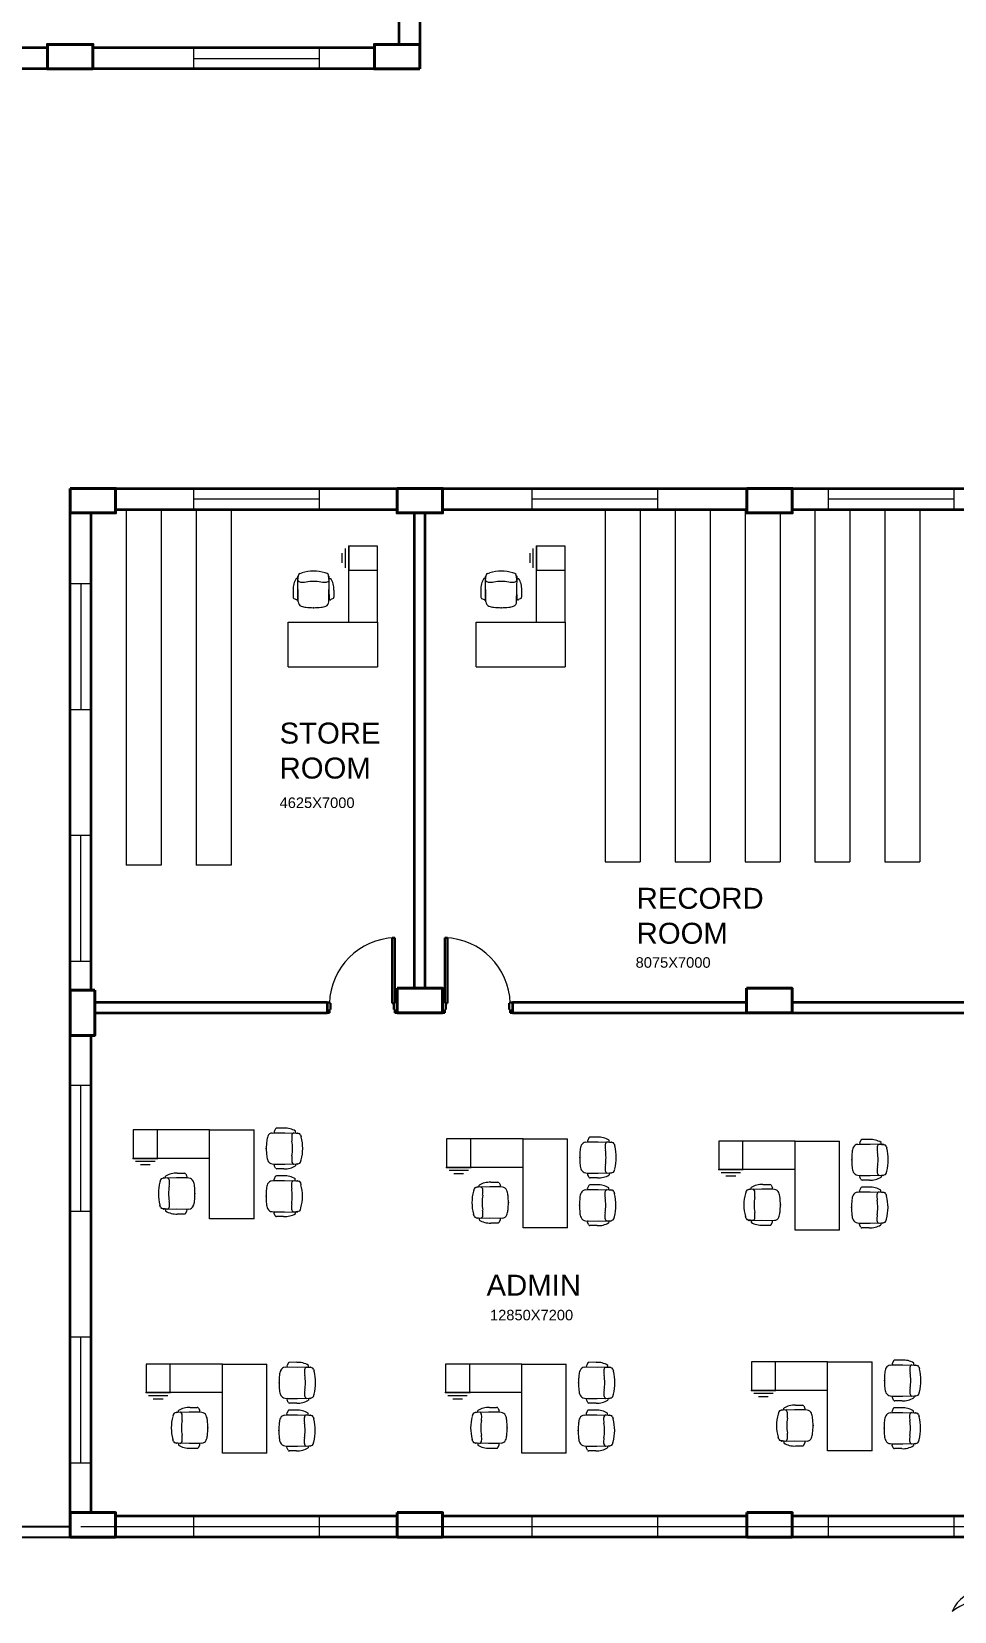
# Model space of a CAD drawing. Header units: millimetres. Extents: x 3079 to 579737, y 1565 to 1161826.
# Drawn here: x 126100 to 139295, y 1082460 to 1105057 of the extents above; entities that cross this region are included whole.
import ezdxf

# ---------------------------------------------------------------- set-up
doc = ezdxf.new("R2010")
doc.units = ezdxf.units.MM
for name, color, linetype, lineweight in [('1', 7, 'Continuous', 35), ('A_COL', 250, 'Continuous', 40), ('A_ELE1', 250, 'Continuous', 20), ('A_WIN-DOR', 250, 'Continuous', 30), ('IG-Area', 250, 'Continuous', 30), ('WINDOW', 252, 'Continuous', 15)]:
    doc.layers.add(name, color=color, linetype=linetype, lineweight=lineweight)
doc.layers.add('FURNITURE', color=253, linetype='Continuous', lineweight=5, transparency=0.05)
doc.layers.add('TREES', color=72, linetype='Continuous', lineweight=5, transparency=0.05)
doc.styles.get("Standard").update_dxf_attribs({"font": 'arial.ttf'})

msp = doc.modelspace()

# ---------------------------------------------------------------- linework, layer by layer
for p, q in [((83502, 1083673), (126652, 1083673)), ((83652, 1083523), (126652, 1083523))]:
    msp.add_line(p, q)
at = {"layer": '1'}
for p, q in [((131652, 1119523), (131652, 1104523)), ((131652, 1119523), (131652, 1104523)), ((131352, 1111698), (131352, 1104873)), ((126327, 1104823), (121977, 1104823)), ((131002, 1104823), (126977, 1104823)), ((131652, 1104523), (114080, 1104523)), ((126652, 1083523), (126652, 1098523)), ((127302, 1098523), (131327, 1098523)), ((131977, 1098523), (136327, 1098523)), ((136977, 1098523), (141573, 1098523)), ((127302, 1098223), (131327, 1098223)), ((131977, 1098223), (136327, 1098223)), ((136977, 1098223), (139802, 1098223)), ((126952, 1091348), (126952, 1098173)), ((131577, 1091373), (131577, 1098173)), ((131727, 1091373), (131727, 1098173)), ((127002, 1091173), (130326, 1091173)), ((127002, 1091023), (130327, 1091023)), ((130326, 1091173), (130326, 1091023)), ((132977, 1091173), (136324, 1091173)), ((132977, 1091173), (132977, 1091023)), ((132977, 1091023), (143577, 1091023)), ((136649, 1091023), (136652, 1091023)), ((136649, 1091023), (136649, 1091023)), ((136974, 1091173), (139802, 1091173)), ((126952, 1083873), (126952, 1090698)), ((131327, 1083823), (127302, 1083823)), ((136327, 1083823), (131977, 1083823)), ((139802, 1083823), (136977, 1083823)), ((149477, 1083523), (126652, 1083523))]:
    msp.add_line(p, q, dxfattribs=at)
at = {"layer": 'A_COL'}
for points in [[(126977, 1104523), (126977, 1104873), (126327, 1104873), (126327, 1104523)], [(131652, 1104523), (131652, 1104873), (131002, 1104873), (131002, 1104523)], [(126652, 1098523), (126652, 1098173), (127302, 1098173), (127302, 1098523)], [(131327, 1098523), (131327, 1098173), (131977, 1098173), (131977, 1098523)], [(136327, 1098523), (136327, 1098173), (136977, 1098173), (136977, 1098523)], [(127002, 1091348), (126652, 1091348), (126652, 1090698), (127002, 1090698)], [(131327, 1091373), (131327, 1091023), (131977, 1091023), (131977, 1091373)], [(136324, 1091373), (136324, 1091023), (136974, 1091023), (136974, 1091373)], [(126652, 1083873), (126652, 1083523), (127302, 1083523), (127302, 1083873)], [(131327, 1083873), (131327, 1083523), (131977, 1083523), (131977, 1083873)], [(136327, 1083873), (136327, 1083523), (136977, 1083523), (136977, 1083873)]]:
    msp.add_lwpolyline(points, close=True, dxfattribs=at)
at = {"layer": 'A_ELE1'}
for p, q in [((131652, 1104523), (131652, 1119523)), ((126652, 1098523), (126652, 1083523)), ((126652, 1083523), (166652, 1083523)), ((126802, 1083673), (166671, 1083673))]:
    msp.add_line(p, q, dxfattribs=at)
at = {"layer": 'A_ELE1', "transparency": 33554687}
for centre, start, end in [((131324, 1091131), 91.8328, 178.3486), ((131979, 1091131), 1.6514, 88.1672)]:
    msp.add_arc(centre, 966, start, end, dxfattribs=at)
at = {"layer": 'A_WIN-DOR', "transparency": 33554687}
for p, q in [((131258, 1091160), (131256, 1092096)), ((131294, 1091160), (131293, 1092096)), ((132009, 1091160), (132010, 1092096)), ((132045, 1091160), (132047, 1092096)), ((131294, 1091173), (131294, 1091206)), ((132009, 1091173), (132009, 1091206)), ((130326, 1091173), (130327, 1091023)), ((130358, 1091172), (130326, 1091172)), ((130358, 1091159), (130358, 1091172)), ((130359, 1091022), (130358, 1091068)), ((130358, 1091068), (130372, 1091068)), ((130372, 1091068), (130372, 1091159)), ((131281, 1091069), (131281, 1091160)), ((131294, 1091069), (131281, 1091069)), ((131294, 1091173), (131326, 1091173)), ((131295, 1091023), (131294, 1091069)), ((131327, 1091023), (131295, 1091023)), ((131326, 1091173), (131327, 1091023)), ((131977, 1091173), (131977, 1091023)), ((132009, 1091173), (131977, 1091173)), ((131977, 1091023), (132009, 1091023)), ((132009, 1091023), (132009, 1091069)), ((132009, 1091069), (132022, 1091069)), ((132022, 1091069), (132022, 1091160)), ((132931, 1091068), (132931, 1091159)), ((132945, 1091068), (132931, 1091068)), ((132945, 1091159), (132945, 1091172)), ((132945, 1091172), (132977, 1091172)), ((132945, 1091022), (132945, 1091068)), ((132977, 1091173), (132977, 1091023))]:
    msp.add_line(p, q, dxfattribs=at)
at = {"layer": 'A_WIN-DOR'}
for p, q in [((131293, 1092096), (131256, 1092096)), ((132010, 1092096), (132047, 1092096)), ((130327, 1091022), (130359, 1091022)), ((132977, 1091022), (132945, 1091022))]:
    msp.add_line(p, q, dxfattribs=at)
at = {"layer": 'A_WIN-DOR', "transparency": 33554687}
for points in [[(130358, 1091159), (130372, 1091159)], [(131294, 1091160), (131258, 1091160)], [(132009, 1091160), (132045, 1091160)], [(132945, 1091159), (132931, 1091159)]]:
    msp.add_lwpolyline(points, dxfattribs=at)
at = {"layer": 'FURNITURE'}
for p, q in [((127452, 1098223), (127452, 1093133)), ((127952, 1098223), (127952, 1093133)), ((128452, 1098223), (128452, 1093133)), ((128952, 1098223), (128952, 1093133)), ((134302, 1098223), (134302, 1093183)), ((134802, 1098223), (134802, 1093183)), ((135302, 1098223), (135302, 1093183)), ((135802, 1098223), (135802, 1093183)), ((136302, 1098223), (136302, 1093183)), ((137302, 1098223), (137302, 1093183)), ((137802, 1098223), (137802, 1093183)), ((138302, 1098223), (138302, 1093183)), ((138802, 1098223), (138802, 1093183)), ((136802, 1098173), (136802, 1093183)), ((130543, 1097457), (130543, 1097595)), ((130589, 1097387), (130589, 1097665)), ((130635, 1096608), (130635, 1097699)), ((130635, 1097699), (130635, 1097353)), ((131044, 1097699), (130635, 1097699)), ((131044, 1097699), (130635, 1097699)), ((131044, 1096608), (131044, 1097699)), ((133227, 1097457), (133227, 1097595)), ((133273, 1097387), (133273, 1097665)), ((133319, 1096608), (133319, 1097699)), ((133319, 1097699), (133319, 1097353)), ((133729, 1097699), (133319, 1097699)), ((133729, 1097699), (133319, 1097699)), ((133729, 1096608), (133729, 1097699)), ((129906, 1097202), (129916, 1097282)), ((129936, 1097308), (129967, 1097317)), ((130327, 1097308), (130296, 1097317)), ((130356, 1097202), (130347, 1097282)), ((130635, 1097353), (131044, 1097353)), ((132591, 1097202), (132600, 1097282)), ((132620, 1097308), (132651, 1097317)), ((133011, 1097308), (132980, 1097317)), ((133041, 1097202), (133031, 1097282)), ((133319, 1097353), (133729, 1097353)), ((129840, 1097069), (129840, 1096967)), ((129906, 1097236), (129883, 1097236)), ((129905, 1096941), (129908, 1097083)), ((129906, 1097264), (129915, 1097274)), ((129910, 1096902), (129906, 1097264)), ((130357, 1097264), (130347, 1097274)), ((130352, 1096902), (130357, 1097264)), ((130358, 1096941), (130355, 1097083)), ((130357, 1097236), (130380, 1097236)), ((130423, 1097069), (130422, 1096967)), ((132524, 1097069), (132525, 1096967)), ((132590, 1097236), (132567, 1097236)), ((132589, 1096941), (132592, 1097083)), ((132590, 1097264), (132600, 1097274)), ((132595, 1096902), (132590, 1097264)), ((133041, 1097264), (133032, 1097274)), ((133036, 1096902), (133041, 1097264)), ((133042, 1096941), (133039, 1097083)), ((133041, 1097236), (133064, 1097236)), ((133107, 1097069), (133106, 1096967)), ((129850, 1096949), (129886, 1096932)), ((130412, 1096949), (130377, 1096932)), ((132534, 1096949), (132570, 1096932)), ((133097, 1096949), (133061, 1096932)), ((129771, 1096608), (131044, 1096608)), ((129771, 1095971), (129771, 1096608)), ((131044, 1096608), (131044, 1095971)), ((132455, 1096608), (133729, 1096608)), ((132455, 1095971), (132455, 1096608)), ((133729, 1096608), (133729, 1095971)), ((129771, 1095971), (131044, 1095971)), ((132455, 1095971), (133729, 1095971)), ((127952, 1093133), (127452, 1093133)), ((128952, 1093133), (128452, 1093133)), ((134302, 1093183), (134802, 1093183)), ((135302, 1093183), (135802, 1093183)), ((136302, 1093183), (136802, 1093183)), ((137302, 1093183), (137802, 1093183)), ((138302, 1093183), (138802, 1093183)), ((129708, 1089373), (129606, 1089373)), ((128645, 1089350), (127553, 1089350)), ((127553, 1089350), (127553, 1088940)), ((127553, 1089350), (127553, 1088940)), ((127900, 1088940), (127900, 1089350)), ((128645, 1088076), (128645, 1089350)), ((128645, 1089350), (129282, 1089350)), ((129282, 1088076), (129282, 1089350)), ((129541, 1089303), (129902, 1089307)), ((129587, 1089363), (129570, 1089327)), ((129579, 1089308), (129721, 1089305)), ((129841, 1089307), (129921, 1089297)), ((129875, 1089307), (129875, 1089330)), ((129902, 1089307), (129913, 1089298)), ((129946, 1089277), (129956, 1089246)), ((133127, 1089221), (132035, 1089221)), ((132035, 1089221), (132035, 1088811)), ((132035, 1089221), (132035, 1088811)), ((132382, 1088811), (132382, 1089221)), ((133127, 1087947), (133127, 1089221)), ((133127, 1089221), (133764, 1089221)), ((133764, 1087947), (133764, 1089221)), ((134023, 1089173), (134385, 1089178)), ((134070, 1089234), (134053, 1089198)), ((134061, 1089179), (134203, 1089176)), ((134190, 1089244), (134088, 1089243)), ((134323, 1089178), (134403, 1089168)), ((134357, 1089178), (134357, 1089201)), ((134385, 1089178), (134395, 1089169)), ((134428, 1089148), (134438, 1089117)), ((137017, 1089188), (135925, 1089188)), ((135925, 1089188), (135925, 1088779)), ((135925, 1089188), (135925, 1088779)), ((136272, 1088779), (136272, 1089188)), ((137017, 1087915), (137017, 1089188)), ((137017, 1089188), (137653, 1089188)), ((137653, 1087915), (137653, 1089188)), ((137913, 1089141), (138274, 1089146)), ((137959, 1089202), (137942, 1089166)), ((137951, 1089147), (138093, 1089144)), ((138079, 1089212), (137978, 1089211)), ((138212, 1089145), (138293, 1089136)), ((138247, 1089146), (138247, 1089169)), ((138274, 1089146), (138284, 1089136)), ((128645, 1088940), (127553, 1088940)), ((127553, 1088940), (127900, 1088940)), ((138318, 1089116), (138328, 1089085)), ((127865, 1088894), (127588, 1088894)), ((127796, 1088848), (127657, 1088848)), ((128183, 1088728), (128285, 1088727)), ((128304, 1088718), (128321, 1088682)), ((129541, 1088861), (129902, 1088856)), ((129587, 1088801), (129570, 1088836)), ((129579, 1088855), (129721, 1088858)), ((129708, 1088790), (129606, 1088791)), ((129841, 1088857), (129921, 1088866)), ((129875, 1088856), (129875, 1088833)), ((129902, 1088856), (129913, 1088866)), ((129946, 1088886), (129956, 1088917)), ((133127, 1088811), (132035, 1088811)), ((132035, 1088811), (132382, 1088811)), ((132347, 1088765), (132070, 1088765)), ((132278, 1088719), (132139, 1088719)), ((134023, 1088732), (134385, 1088727)), ((134070, 1088671), (134053, 1088707)), ((134061, 1088726), (134203, 1088729)), ((134323, 1088728), (134403, 1088737)), ((134357, 1088727), (134357, 1088704)), ((134385, 1088727), (134395, 1088736)), ((134428, 1088757), (134438, 1088788)), ((137017, 1088779), (135925, 1088779)), ((135925, 1088779), (136272, 1088779)), ((136237, 1088733), (135960, 1088733)), ((137913, 1088699), (138274, 1088695)), ((137951, 1088694), (138093, 1088697)), ((138212, 1088695), (138293, 1088705)), ((138247, 1088695), (138247, 1088672)), ((138274, 1088695), (138284, 1088704)), ((138318, 1088725), (138328, 1088756)), ((127945, 1088632), (127935, 1088601)), ((128050, 1088662), (127970, 1088652)), ((127989, 1088662), (127978, 1088653)), ((128350, 1088657), (127989, 1088662)), ((128016, 1088662), (128016, 1088685)), ((128312, 1088663), (128170, 1088660)), ((129537, 1088620), (129899, 1088625)), ((129584, 1088680), (129567, 1088644)), ((129576, 1088625), (129718, 1088623)), ((129704, 1088690), (129602, 1088690)), ((129837, 1088624), (129917, 1088614)), ((129871, 1088625), (129871, 1088647)), ((129899, 1088625), (129909, 1088615)), ((129943, 1088594), (129952, 1088564)), ((132427, 1088503), (132417, 1088472)), ((132533, 1088532), (132452, 1088523)), ((132471, 1088533), (132461, 1088523)), ((132832, 1088528), (132471, 1088533)), ((132498, 1088533), (132498, 1088556)), ((132794, 1088534), (132652, 1088531)), ((132666, 1088599), (132767, 1088598)), ((132786, 1088589), (132803, 1088553)), ((134019, 1088491), (134381, 1088495)), ((134066, 1088551), (134049, 1088515)), ((134058, 1088496), (134200, 1088493)), ((134186, 1088561), (134084, 1088561)), ((134190, 1088661), (134088, 1088662)), ((134319, 1088495), (134399, 1088485)), ((134353, 1088495), (134353, 1088518)), ((134381, 1088495), (134391, 1088486)), ((136168, 1088686), (136029, 1088686)), ((136317, 1088471), (136307, 1088440)), ((136422, 1088500), (136342, 1088490)), ((136360, 1088501), (136350, 1088491)), ((136722, 1088496), (136360, 1088501)), ((136388, 1088501), (136388, 1088523)), ((136684, 1088501), (136542, 1088499)), ((136555, 1088567), (136657, 1088566)), ((136675, 1088556), (136693, 1088521)), ((137956, 1088519), (137938, 1088483)), ((137959, 1088639), (137942, 1088675)), ((138076, 1088529), (137974, 1088528)), ((138079, 1088629), (137978, 1088629)), ((138243, 1088463), (138243, 1088486)), ((127945, 1088241), (127935, 1088272)), ((134425, 1088465), (134434, 1088434)), ((137909, 1088458), (138270, 1088463)), ((137947, 1088464), (138089, 1088461)), ((138209, 1088462), (138289, 1088453)), ((138270, 1088463), (138281, 1088453)), ((138314, 1088433), (138324, 1088402)), ((128050, 1088212), (127970, 1088221)), ((127989, 1088211), (127978, 1088220)), ((128350, 1088216), (127989, 1088211)), ((128016, 1088211), (128016, 1088188)), ((128312, 1088210), (128170, 1088213)), ((128183, 1088145), (128285, 1088146)), ((128304, 1088155), (128321, 1088191)), ((129282, 1088076), (128645, 1088076)), ((129537, 1088178), (129899, 1088173)), ((129584, 1088118), (129567, 1088153)), ((129576, 1088173), (129718, 1088175)), ((129704, 1088107), (129602, 1088108)), ((129837, 1088174), (129917, 1088184)), ((129871, 1088173), (129871, 1088151)), ((129899, 1088173), (129909, 1088183)), ((129943, 1088203), (129952, 1088234)), ((132427, 1088112), (132417, 1088143)), ((132533, 1088082), (132452, 1088092)), ((132471, 1088082), (132461, 1088091)), ((132832, 1088086), (132471, 1088082)), ((132498, 1088082), (132498, 1088059)), ((132794, 1088081), (132652, 1088084)), ((132666, 1088016), (132767, 1088016)), ((132786, 1088026), (132803, 1088062)), ((134019, 1088049), (134381, 1088044)), ((134066, 1087988), (134049, 1088024)), ((134058, 1088043), (134200, 1088046)), ((134319, 1088045), (134399, 1088054)), ((134353, 1088044), (134353, 1088021)), ((134381, 1088044), (134391, 1088054)), ((134425, 1088074), (134434, 1088105)), ((136317, 1088080), (136307, 1088110)), ((136422, 1088050), (136342, 1088060)), ((136360, 1088049), (136350, 1088059)), ((136722, 1088054), (136360, 1088049)), ((136388, 1088049), (136388, 1088027)), ((136684, 1088049), (136542, 1088051)), ((136675, 1087994), (136693, 1088029)), ((137909, 1088017), (138270, 1088012)), ((138209, 1088012), (138289, 1088022)), ((138270, 1088012), (138281, 1088021)), ((138314, 1088042), (138324, 1088073)), ((133764, 1087947), (133127, 1087947)), ((134186, 1087978), (134084, 1087979)), ((136555, 1087983), (136657, 1087984)), ((137653, 1087915), (137017, 1087915)), ((137956, 1087956), (137938, 1087992)), ((137947, 1088011), (138089, 1088014)), ((138076, 1087946), (137974, 1087947)), ((138243, 1088012), (138243, 1087989)), ((128828, 1085999), (127736, 1085999)), ((127736, 1085999), (127736, 1085590)), ((127736, 1085999), (127736, 1085590)), ((128083, 1085590), (128083, 1085999)), ((128828, 1084726), (128828, 1085999)), ((128828, 1085999), (129465, 1085999)), ((129465, 1084726), (129465, 1085999)), ((129771, 1086012), (129754, 1085977)), ((129891, 1086023), (129789, 1086022)), ((133109, 1085999), (132017, 1085999)), ((132017, 1085999), (132017, 1085590)), ((132017, 1085999), (132017, 1085590)), ((132364, 1085590), (132364, 1085999)), ((133109, 1084726), (133109, 1085999)), ((133109, 1085999), (133746, 1085999)), ((133746, 1084726), (133746, 1085999)), ((134052, 1086012), (134034, 1085977)), ((134172, 1086023), (134070, 1086022)), ((137483, 1086031), (136392, 1086031)), ((136392, 1086031), (136392, 1085622)), ((136392, 1086031), (136392, 1085622)), ((136738, 1085622), (136738, 1086031)), ((137483, 1084758), (137483, 1086031)), ((137483, 1086031), (138120, 1086031)), ((138120, 1084758), (138120, 1086031)), ((138379, 1085984), (138741, 1085989)), ((138426, 1086045), (138409, 1086009)), ((138418, 1085990), (138560, 1085987)), ((138546, 1086055), (138445, 1086054)), ((138679, 1085988), (138759, 1085979)), ((138713, 1085989), (138713, 1086012)), ((138741, 1085989), (138751, 1085980)), ((129724, 1085952), (130086, 1085957)), ((129762, 1085958), (129904, 1085955)), ((130024, 1085956), (130104, 1085947)), ((130058, 1085957), (130058, 1085979)), ((130086, 1085957), (130096, 1085947)), ((130129, 1085927), (130139, 1085896)), ((134005, 1085952), (134366, 1085957)), ((134043, 1085958), (134185, 1085955)), ((134305, 1085956), (134385, 1085947)), ((134339, 1085957), (134339, 1085979)), ((134366, 1085957), (134377, 1085947)), ((134410, 1085927), (134420, 1085896)), ((138785, 1085959), (138794, 1085928)), ((128828, 1085590), (127736, 1085590)), ((127736, 1085590), (128083, 1085590)), ((128048, 1085544), (127771, 1085544)), ((130129, 1085536), (130139, 1085567)), ((133109, 1085590), (132017, 1085590)), ((132017, 1085590), (132364, 1085590)), ((132329, 1085544), (132052, 1085544)), ((134410, 1085536), (134420, 1085567)), ((137483, 1085622), (136392, 1085622)), ((136392, 1085622), (136738, 1085622)), ((136704, 1085576), (136426, 1085576)), ((136634, 1085530), (136496, 1085530)), ((138379, 1085543), (138741, 1085538)), ((138418, 1085537), (138560, 1085540)), ((138679, 1085538), (138759, 1085548)), ((138713, 1085538), (138713, 1085515)), ((138741, 1085538), (138751, 1085547)), ((138785, 1085568), (138794, 1085599)), ((127979, 1085497), (127840, 1085497)), ((128234, 1085311), (128153, 1085301)), ((128172, 1085312), (128162, 1085302)), ((128533, 1085307), (128172, 1085312)), ((128199, 1085312), (128199, 1085334)), ((128495, 1085312), (128353, 1085310)), ((128367, 1085377), (128468, 1085377)), ((128487, 1085367), (128504, 1085332)), ((129724, 1085510), (130086, 1085505)), ((129767, 1085330), (129750, 1085294)), ((129771, 1085450), (129754, 1085486)), ((129762, 1085505), (129904, 1085508)), ((129887, 1085340), (129785, 1085339)), ((129891, 1085440), (129789, 1085440)), ((130024, 1085506), (130104, 1085516)), ((130058, 1085505), (130058, 1085483)), ((130086, 1085505), (130096, 1085515)), ((132260, 1085497), (132121, 1085497)), ((132514, 1085311), (132434, 1085301)), ((132453, 1085312), (132442, 1085302)), ((132814, 1085307), (132453, 1085312)), ((132480, 1085312), (132480, 1085334)), ((132776, 1085312), (132634, 1085310)), ((132648, 1085377), (132749, 1085377)), ((132768, 1085367), (132785, 1085332)), ((134005, 1085510), (134366, 1085505)), ((134048, 1085330), (134031, 1085294)), ((134052, 1085450), (134034, 1085486)), ((134043, 1085505), (134185, 1085508)), ((134168, 1085340), (134066, 1085339)), ((134172, 1085440), (134070, 1085440)), ((134305, 1085506), (134385, 1085516)), ((134339, 1085505), (134339, 1085483)), ((134366, 1085505), (134377, 1085515)), ((136783, 1085314), (136774, 1085283)), ((136889, 1085343), (136809, 1085334)), ((136827, 1085344), (136817, 1085334)), ((137189, 1085339), (136827, 1085344)), ((136855, 1085344), (136855, 1085367)), ((137150, 1085345), (137008, 1085342)), ((137022, 1085410), (137124, 1085409)), ((137142, 1085399), (137159, 1085364)), ((138376, 1085301), (138737, 1085306)), ((138422, 1085362), (138405, 1085326)), ((138426, 1085482), (138409, 1085518)), ((138414, 1085307), (138556, 1085304)), ((138542, 1085372), (138441, 1085371)), ((138546, 1085472), (138445, 1085473)), ((138675, 1085306), (138756, 1085296)), ((138710, 1085306), (138710, 1085329)), ((138737, 1085306), (138747, 1085297)), ((128128, 1085281), (128118, 1085251)), ((129720, 1085269), (130082, 1085274)), ((129759, 1085275), (129901, 1085272)), ((130020, 1085273), (130100, 1085264)), ((130054, 1085274), (130054, 1085297)), ((130082, 1085274), (130092, 1085264)), ((130126, 1085244), (130135, 1085213)), ((132409, 1085281), (132399, 1085251)), ((134001, 1085269), (134363, 1085274)), ((134040, 1085275), (134182, 1085272)), ((134301, 1085273), (134381, 1085264)), ((134335, 1085274), (134335, 1085297)), ((134363, 1085274), (134373, 1085264)), ((134407, 1085244), (134416, 1085213)), ((138781, 1085276), (138791, 1085245)), ((128128, 1084890), (128118, 1084921)), ((128234, 1084861), (128153, 1084871)), ((128172, 1084860), (128162, 1084870)), ((128533, 1084865), (128172, 1084860)), ((128199, 1084860), (128199, 1084838)), ((128495, 1084860), (128353, 1084862)), ((130126, 1084853), (130135, 1084884)), ((132409, 1084890), (132399, 1084921)), ((132514, 1084861), (132434, 1084871)), ((132453, 1084860), (132442, 1084870)), ((132814, 1084865), (132453, 1084860)), ((132480, 1084860), (132480, 1084838)), ((132776, 1084860), (132634, 1084862)), ((134407, 1084853), (134416, 1084884)), ((136783, 1084923), (136774, 1084954)), ((136889, 1084893), (136809, 1084903)), ((136827, 1084893), (136817, 1084902)), ((137189, 1084897), (136827, 1084893)), ((136855, 1084893), (136855, 1084870)), ((137150, 1084892), (137008, 1084895)), ((137142, 1084837), (137159, 1084873)), ((138376, 1084860), (138737, 1084855)), ((138414, 1084854), (138556, 1084857)), ((138675, 1084856), (138756, 1084865)), ((138710, 1084855), (138710, 1084832)), ((138737, 1084855), (138747, 1084865)), ((138781, 1084885), (138791, 1084916)), ((128367, 1084794), (128468, 1084795)), ((128487, 1084805), (128504, 1084840)), ((129465, 1084726), (128828, 1084726)), ((129720, 1084827), (130082, 1084823)), ((129767, 1084767), (129750, 1084803)), ((129759, 1084822), (129901, 1084825)), ((129887, 1084757), (129785, 1084757)), ((130020, 1084823), (130100, 1084833)), ((130054, 1084823), (130054, 1084800)), ((130082, 1084823), (130092, 1084832)), ((132648, 1084794), (132749, 1084795)), ((132768, 1084805), (132785, 1084840)), ((133746, 1084726), (133109, 1084726)), ((134001, 1084827), (134363, 1084823)), ((134048, 1084767), (134031, 1084803)), ((134040, 1084822), (134182, 1084825)), ((134168, 1084757), (134066, 1084757)), ((134301, 1084823), (134381, 1084833)), ((134335, 1084823), (134335, 1084800)), ((134363, 1084823), (134373, 1084832)), ((137022, 1084827), (137124, 1084827)), ((138120, 1084758), (137483, 1084758)), ((138422, 1084799), (138405, 1084835)), ((138542, 1084789), (138441, 1084790))]:
    msp.add_line(p, q, dxfattribs=at)
for centre, radius, start, end in [((129945, 1097281), 28.4, 108.152, 177.2969), ((130131, 1096711), 628, 74.8107, 105.1893), ((130318, 1097281), 28.4, 2.7031, 71.848), ((132629, 1097281), 28.4, 108.152, 177.2969), ((132816, 1096711), 628, 74.8107, 105.1893), ((133002, 1097281), 28.4, 2.7031, 71.848), ((130127, 1097084), 288, 148.0573, 182.9695), ((129950, 1097227), 45.2, 199.5385, 265.4123), ((129950, 1097227), 45.2, 199.5385, 265.4123), ((129971, 1097498), 318, 265.4109, 279.5754), ((130131, 1096552), 641, 80.4247, 99.5753), ((130291, 1097498), 318, 260.4246, 274.5891), ((130312, 1097227), 45.2, 274.5877, 340.4615), ((130135, 1097084), 288, 357.0305, 31.9427), ((132811, 1097084), 288, 148.0573, 182.9695), ((132634, 1097227), 45.2, 199.5385, 265.4123), ((132634, 1097227), 45.2, 199.5385, 265.4123), ((132656, 1097498), 318, 265.4109, 279.5754), ((132816, 1096552), 641, 80.4247, 99.5753), ((132975, 1097498), 318, 260.4246, 274.5891), ((132997, 1097227), 45.2, 274.5877, 340.4615), ((132820, 1097084), 288, 357.0305, 31.9427), ((129858, 1096965), 17.9, 171.6738, 242.8287), ((129893, 1096941), 12.2, 236.5756, 356.1283), ((129984, 1096908), 74.1, 184.1914, 247.2111), ((130030, 1096997), 174, 244.7303, 267.8371), ((130233, 1096997), 174, 272.1629, 295.2697), ((130278, 1096908), 74.1, 292.7889, 355.8086), ((130370, 1096941), 12.2, 183.8717, 303.4244), ((130404, 1096965), 17.9, 297.1713, 8.3262), ((132543, 1096965), 17.9, 171.6738, 242.8287), ((132577, 1096941), 12.2, 236.5756, 356.1283), ((132669, 1096908), 74.1, 184.1914, 247.2111), ((132714, 1096997), 174, 244.7303, 267.8371), ((132917, 1096997), 174, 272.1629, 295.2697), ((132962, 1096908), 74.1, 292.7889, 355.8086), ((133054, 1096941), 12.2, 183.8717, 303.4244), ((133089, 1096965), 17.9, 297.1713, 8.3262), ((130131, 1097897), 1080, 264.2714, 275.7286), ((132816, 1097897), 1080, 264.2714, 275.7286), ((129603, 1089355), 17.9, 81.6738, 152.8287), ((129723, 1089086), 288, 58.0573, 92.9695), ((130536, 1089082), 1080, 174.2714, 185.7286), ((129636, 1089183), 174, 154.7303, 177.8371), ((129546, 1089229), 74.1, 94.1914, 157.2111), ((129580, 1089320), 12.2, 146.5756, 266.1283), ((130137, 1089242), 318, 175.4109, 189.5754), ((129865, 1089263), 45.2, 109.5385, 175.4123), ((129865, 1089263), 45.2, 109.5385, 175.4123), ((129191, 1089082), 641, 350.4247, 9.5753), ((129920, 1089268), 28.4, 18.152, 87.2969), ((129349, 1089082), 628, 344.8107, 15.1893), ((134029, 1089099), 74.1, 94.1914, 157.2111), ((134062, 1089191), 12.2, 146.5756, 266.1283), ((134085, 1089226), 17.9, 81.6738, 152.8287), ((134205, 1088957), 288, 58.0573, 92.9695), ((134348, 1089134), 45.2, 109.5385, 175.4123), ((134348, 1089134), 45.2, 109.5385, 175.4123), ((134402, 1089139), 28.4, 18.152, 87.2969), ((137952, 1089159), 12.2, 146.5756, 266.1283), ((137975, 1089193), 17.9, 81.6738, 152.8287), ((138094, 1088924), 288, 58.0573, 92.9695), ((129636, 1088980), 174, 182.1629, 205.2697), ((130137, 1088922), 318, 170.4246, 184.5891), ((135018, 1088953), 1080, 174.2714, 185.7286), ((134118, 1089054), 174, 154.7303, 177.8371), ((134619, 1089112), 318, 175.4109, 189.5754), ((133673, 1088953), 641, 350.4247, 9.5753), ((133832, 1088953), 628, 344.8107, 15.1893), ((138907, 1088920), 1080, 174.2714, 185.7286), ((138007, 1089022), 174, 154.7303, 177.8371), ((137918, 1089067), 74.1, 94.1914, 157.2111), ((138509, 1089080), 318, 175.4109, 189.5754), ((138237, 1089101), 45.2, 109.5385, 175.4123), ((138237, 1089101), 45.2, 109.5385, 175.4123), ((137563, 1088920), 641, 350.4247, 9.5753), ((138291, 1089107), 28.4, 18.152, 87.2969), ((137721, 1088920), 628, 344.8107, 15.1893), ((128168, 1088441), 288, 87.0305, 121.9427), ((128288, 1088710), 17.9, 27.1713, 98.3262), ((129546, 1088935), 74.1, 202.7889, 265.8086), ((129580, 1088843), 12.2, 93.8717, 213.4244), ((129603, 1088809), 17.9, 207.1713, 278.3262), ((129723, 1089078), 288, 267.0305, 301.9427), ((129865, 1088901), 45.2, 184.5877, 250.4615), ((129920, 1088895), 28.4, 272.7031, 341.848), ((134118, 1088851), 174, 182.1629, 205.2697), ((134029, 1088806), 74.1, 202.7889, 265.8086), ((134062, 1088714), 12.2, 93.8717, 213.4244), ((134205, 1088948), 288, 267.0305, 301.9427), ((134619, 1088793), 318, 170.4246, 184.5891), ((134348, 1088771), 45.2, 184.5877, 250.4615), ((134402, 1088766), 28.4, 272.7031, 341.848), ((138007, 1088819), 174, 182.1629, 205.2697), ((137918, 1088773), 74.1, 202.7889, 265.8086), ((137952, 1088682), 12.2, 93.8717, 213.4244), ((138509, 1088760), 318, 170.4246, 184.5891), ((138237, 1088739), 45.2, 184.5877, 250.4615), ((138291, 1088734), 28.4, 272.7031, 341.848), ((128542, 1088437), 628, 164.8107, 195.1893), ((127972, 1088623), 28.4, 92.7031, 161.848), ((128026, 1088618), 45.2, 4.5877, 70.4615), ((128700, 1088437), 641, 170.4247, 189.5753), ((127754, 1088596), 318, 350.4246, 4.5891), ((128311, 1088675), 12.2, 273.8717, 33.4244), ((128345, 1088583), 74.1, 22.7889, 85.8086), ((128255, 1088538), 174, 2.1629, 25.2697), ((127355, 1088437), 1080, 354.2714, 5.7286), ((130532, 1088399), 1080, 174.2714, 185.7286), ((129632, 1088500), 174, 154.7303, 177.8371), ((129543, 1088546), 74.1, 94.1914, 157.2111), ((129576, 1088638), 12.2, 146.5756, 266.1283), ((129600, 1088672), 17.9, 81.6738, 152.8287), ((129719, 1088403), 288, 58.0573, 92.9695), ((130133, 1088559), 318, 175.4109, 189.5754), ((129862, 1088580), 45.2, 109.5385, 175.4123), ((129862, 1088580), 45.2, 109.5385, 175.4123), ((129187, 1088399), 641, 350.4247, 9.5753), ((129916, 1088585), 28.4, 18.152, 87.2969), ((129346, 1088399), 628, 344.8107, 15.1893), ((133024, 1088307), 628, 164.8107, 195.1893), ((132454, 1088494), 28.4, 92.7031, 161.848), ((132651, 1088311), 288, 87.0305, 121.9427), ((132508, 1088488), 45.2, 4.5877, 70.4615), ((132236, 1088467), 318, 350.4246, 4.5891), ((132770, 1088580), 17.9, 27.1713, 98.3262), ((132793, 1088546), 12.2, 273.8717, 33.4244), ((132827, 1088454), 74.1, 22.7889, 85.8086), ((132738, 1088409), 174, 2.1629, 25.2697), ((134025, 1088417), 74.1, 94.1914, 157.2111), ((134058, 1088508), 12.2, 146.5756, 266.1283), ((134082, 1088543), 17.9, 81.6738, 152.8287), ((134085, 1088680), 17.9, 207.1713, 278.3262), ((134201, 1088274), 288, 58.0573, 92.9695), ((134344, 1088451), 45.2, 109.5385, 175.4123), ((134344, 1088451), 45.2, 109.5385, 175.4123), ((134398, 1088456), 28.4, 18.152, 87.2969), ((136343, 1088462), 28.4, 92.7031, 161.848), ((136540, 1088279), 288, 87.0305, 121.9427), ((136398, 1088456), 45.2, 4.5877, 70.4615), ((136660, 1088548), 17.9, 27.1713, 98.3262), ((136683, 1088514), 12.2, 273.8717, 33.4244), ((136717, 1088422), 74.1, 22.7889, 85.8086), ((137948, 1088476), 12.2, 146.5756, 266.1283), ((137971, 1088510), 17.9, 81.6738, 152.8287), ((137975, 1088647), 17.9, 207.1713, 278.3262), ((138091, 1088242), 288, 58.0573, 92.9695), ((138094, 1088916), 288, 267.0305, 301.9427), ((127972, 1088250), 28.4, 198.152, 267.2969), ((128026, 1088255), 45.2, 289.5385, 355.4123), ((128026, 1088255), 45.2, 289.5385, 355.4123), ((127754, 1088277), 318, 355.4109, 9.5754), ((128345, 1088290), 74.1, 274.1914, 337.2111), ((128255, 1088335), 174, 334.7303, 357.8371), ((129632, 1088297), 174, 182.1629, 205.2697), ((130133, 1088239), 318, 170.4246, 184.5891), ((133182, 1088307), 641, 170.4247, 189.5753), ((131838, 1088307), 1080, 354.2714, 5.7286), ((135014, 1088270), 1080, 174.2714, 185.7286), ((134114, 1088371), 174, 154.7303, 177.8371), ((134615, 1088430), 318, 175.4109, 189.5754), ((133669, 1088270), 641, 350.4247, 9.5753), ((133828, 1088270), 628, 344.8107, 15.1893), ((136913, 1088275), 628, 164.8107, 195.1893), ((137072, 1088275), 641, 170.4247, 189.5753), ((136126, 1088435), 318, 350.4246, 4.5891), ((136627, 1088377), 174, 2.1629, 25.2697), ((135727, 1088275), 1080, 354.2714, 5.7286), ((138904, 1088237), 1080, 174.2714, 185.7286), ((138004, 1088339), 174, 154.7303, 177.8371), ((137914, 1088384), 74.1, 94.1914, 157.2111), ((138505, 1088397), 318, 175.4109, 189.5754), ((138233, 1088419), 45.2, 109.5385, 175.4123), ((138233, 1088419), 45.2, 109.5385, 175.4123), ((137559, 1088237), 641, 350.4247, 9.5753), ((138288, 1088424), 28.4, 18.152, 87.2969), ((137718, 1088237), 628, 344.8107, 15.1893), ((128168, 1088432), 288, 238.0573, 272.9695), ((128288, 1088164), 17.9, 261.6738, 332.8287), ((128311, 1088198), 12.2, 326.5756, 86.1283), ((129543, 1088252), 74.1, 202.7889, 265.8086), ((129576, 1088160), 12.2, 93.8717, 213.4244), ((129600, 1088126), 17.9, 207.1713, 278.3262), ((129719, 1088395), 288, 267.0305, 301.9427), ((129862, 1088218), 45.2, 184.5877, 250.4615), ((129916, 1088212), 28.4, 272.7031, 341.848), ((132454, 1088121), 28.4, 198.152, 267.2969), ((132651, 1088303), 288, 238.0573, 272.9695), ((132508, 1088126), 45.2, 289.5385, 355.4123), ((132508, 1088126), 45.2, 289.5385, 355.4123), ((132236, 1088147), 318, 355.4109, 9.5754), ((132770, 1088034), 17.9, 261.6738, 332.8287), ((132793, 1088069), 12.2, 326.5756, 86.1283), ((132827, 1088161), 74.1, 274.1914, 337.2111), ((132738, 1088206), 174, 334.7303, 357.8371), ((134114, 1088168), 174, 182.1629, 205.2697), ((134025, 1088123), 74.1, 202.7889, 265.8086), ((134058, 1088031), 12.2, 93.8717, 213.4244), ((134201, 1088266), 288, 267.0305, 301.9427), ((134615, 1088110), 318, 170.4246, 184.5891), ((134344, 1088089), 45.2, 184.5877, 250.4615), ((134398, 1088083), 28.4, 272.7031, 341.848), ((136343, 1088088), 28.4, 198.152, 267.2969), ((136540, 1088271), 288, 238.0573, 272.9695), ((136398, 1088094), 45.2, 289.5385, 355.4123), ((136398, 1088094), 45.2, 289.5385, 355.4123), ((136126, 1088115), 318, 355.4109, 9.5754), ((136683, 1088036), 12.2, 326.5756, 86.1283), ((136717, 1088128), 74.1, 274.1914, 337.2111), ((136627, 1088174), 174, 334.7303, 357.8371), ((138004, 1088136), 174, 182.1629, 205.2697), ((137914, 1088091), 74.1, 202.7889, 265.8086), ((138505, 1088078), 318, 170.4246, 184.5891), ((138233, 1088056), 45.2, 184.5877, 250.4615), ((138288, 1088051), 28.4, 272.7031, 341.848), ((134082, 1087997), 17.9, 207.1713, 278.3262), ((136660, 1088002), 17.9, 261.6738, 332.8287), ((137948, 1087999), 12.2, 93.8717, 213.4244), ((137971, 1087964), 17.9, 207.1713, 278.3262), ((138091, 1088233), 288, 267.0305, 301.9427), ((129786, 1086004), 17.9, 81.6738, 152.8287), ((129906, 1085735), 288, 58.0573, 92.9695), ((134067, 1086004), 17.9, 81.6738, 152.8287), ((134187, 1085735), 288, 58.0573, 92.9695), ((138385, 1085910), 74.1, 94.1914, 157.2111), ((138418, 1086002), 12.2, 146.5756, 266.1283), ((138442, 1086036), 17.9, 81.6738, 152.8287), ((138561, 1085768), 288, 58.0573, 92.9695), ((138704, 1085945), 45.2, 109.5385, 175.4123), ((138704, 1085945), 45.2, 109.5385, 175.4123), ((130719, 1085731), 1080, 174.2714, 185.7286), ((129819, 1085833), 174, 154.7303, 177.8371), ((129729, 1085878), 74.1, 94.1914, 157.2111), ((129763, 1085970), 12.2, 146.5756, 266.1283), ((130320, 1085891), 318, 175.4109, 189.5754), ((130048, 1085912), 45.2, 109.5385, 175.4123), ((130048, 1085912), 45.2, 109.5385, 175.4123), ((129374, 1085731), 641, 350.4247, 9.5753), ((130103, 1085918), 28.4, 18.152, 87.2969), ((129533, 1085731), 628, 344.8107, 15.1893), ((135000, 1085731), 1080, 174.2714, 185.7286), ((134100, 1085833), 174, 154.7303, 177.8371), ((134010, 1085878), 74.1, 94.1914, 157.2111), ((134044, 1085970), 12.2, 146.5756, 266.1283), ((134601, 1085891), 318, 175.4109, 189.5754), ((134329, 1085912), 45.2, 109.5385, 175.4123), ((134329, 1085912), 45.2, 109.5385, 175.4123), ((133655, 1085731), 641, 350.4247, 9.5753), ((134384, 1085918), 28.4, 18.152, 87.2969), ((133814, 1085731), 628, 344.8107, 15.1893), ((139374, 1085763), 1080, 174.2714, 185.7286), ((138474, 1085865), 174, 154.7303, 177.8371), ((138975, 1085923), 318, 175.4109, 189.5754), ((138030, 1085763), 641, 350.4247, 9.5753), ((138758, 1085950), 28.4, 18.152, 87.2969), ((138188, 1085763), 628, 344.8107, 15.1893), ((129819, 1085630), 174, 182.1629, 205.2697), ((129729, 1085584), 74.1, 202.7889, 265.8086), ((130320, 1085571), 318, 170.4246, 184.5891), ((130048, 1085550), 45.2, 184.5877, 250.4615), ((130103, 1085545), 28.4, 272.7031, 341.848), ((134100, 1085630), 174, 182.1629, 205.2697), ((134010, 1085584), 74.1, 202.7889, 265.8086), ((134601, 1085571), 318, 170.4246, 184.5891), ((134329, 1085550), 45.2, 184.5877, 250.4615), ((134384, 1085545), 28.4, 272.7031, 341.848), ((138474, 1085662), 174, 182.1629, 205.2697), ((138385, 1085617), 74.1, 202.7889, 265.8086), ((138418, 1085525), 12.2, 93.8717, 213.4244), ((138975, 1085604), 318, 170.4246, 184.5891), ((138704, 1085582), 45.2, 184.5877, 250.4615), ((138758, 1085577), 28.4, 272.7031, 341.848), ((128352, 1085090), 288, 87.0305, 121.9427), ((128209, 1085267), 45.2, 4.5877, 70.4615), ((128471, 1085359), 17.9, 27.1713, 98.3262), ((128494, 1085325), 12.2, 273.8717, 33.4244), ((128528, 1085233), 74.1, 22.7889, 85.8086), ((129763, 1085492), 12.2, 93.8717, 213.4244), ((129783, 1085321), 17.9, 81.6738, 152.8287), ((129786, 1085458), 17.9, 207.1713, 278.3262), ((129902, 1085052), 288, 58.0573, 92.9695), ((129906, 1085727), 288, 267.0305, 301.9427), ((132632, 1085090), 288, 87.0305, 121.9427), ((132490, 1085267), 45.2, 4.5877, 70.4615), ((132752, 1085359), 17.9, 27.1713, 98.3262), ((132775, 1085325), 12.2, 273.8717, 33.4244), ((132809, 1085233), 74.1, 22.7889, 85.8086), ((134044, 1085492), 12.2, 93.8717, 213.4244), ((134064, 1085321), 17.9, 81.6738, 152.8287), ((134067, 1085458), 17.9, 207.1713, 278.3262), ((134183, 1085052), 288, 58.0573, 92.9695), ((134187, 1085727), 288, 267.0305, 301.9427), ((136810, 1085305), 28.4, 92.7031, 161.848), ((137007, 1085122), 288, 87.0305, 121.9427), ((136864, 1085299), 45.2, 4.5877, 70.4615), ((136593, 1085278), 318, 350.4246, 4.5891), ((137126, 1085391), 17.9, 27.1713, 98.3262), ((137150, 1085357), 12.2, 273.8717, 33.4244), ((137183, 1085265), 74.1, 22.7889, 85.8086), ((138415, 1085319), 12.2, 146.5756, 266.1283), ((138438, 1085354), 17.9, 81.6738, 152.8287), ((138442, 1085490), 17.9, 207.1713, 278.3262), ((138557, 1085085), 288, 58.0573, 92.9695), ((138561, 1085759), 288, 267.0305, 301.9427), ((138700, 1085262), 45.2, 109.5385, 175.4123), ((138700, 1085262), 45.2, 109.5385, 175.4123), ((128725, 1085086), 628, 164.8107, 195.1893), ((128155, 1085273), 28.4, 92.7031, 161.848), ((128883, 1085086), 641, 170.4247, 189.5753), ((127937, 1085246), 318, 350.4246, 4.5891), ((128439, 1085187), 174, 2.1629, 25.2697), ((127539, 1085086), 1080, 354.2714, 5.7286), ((130715, 1085048), 1080, 174.2714, 185.7286), ((129815, 1085150), 174, 154.7303, 177.8371), ((129726, 1085195), 74.1, 94.1914, 157.2111), ((129759, 1085287), 12.2, 146.5756, 266.1283), ((130316, 1085208), 318, 175.4109, 189.5754), ((130045, 1085229), 45.2, 109.5385, 175.4123), ((130045, 1085229), 45.2, 109.5385, 175.4123), ((129370, 1085048), 641, 350.4247, 9.5753), ((130099, 1085235), 28.4, 18.152, 87.2969), ((129529, 1085048), 628, 344.8107, 15.1893), ((133006, 1085086), 628, 164.8107, 195.1893), ((132436, 1085273), 28.4, 92.7031, 161.848), ((133164, 1085086), 641, 170.4247, 189.5753), ((132218, 1085246), 318, 350.4246, 4.5891), ((132720, 1085187), 174, 2.1629, 25.2697), ((131820, 1085086), 1080, 354.2714, 5.7286), ((134996, 1085048), 1080, 174.2714, 185.7286), ((134096, 1085150), 174, 154.7303, 177.8371), ((134007, 1085195), 74.1, 94.1914, 157.2111), ((134040, 1085287), 12.2, 146.5756, 266.1283), ((134597, 1085208), 318, 175.4109, 189.5754), ((134326, 1085229), 45.2, 109.5385, 175.4123), ((134326, 1085229), 45.2, 109.5385, 175.4123), ((133651, 1085048), 641, 350.4247, 9.5753), ((134380, 1085235), 28.4, 18.152, 87.2969), ((133810, 1085048), 628, 344.8107, 15.1893), ((137380, 1085118), 628, 164.8107, 195.1893), ((137539, 1085118), 641, 170.4247, 189.5753), ((137094, 1085220), 174, 2.1629, 25.2697), ((136194, 1085118), 1080, 354.2714, 5.7286), ((139370, 1085081), 1080, 174.2714, 185.7286), ((138470, 1085182), 174, 154.7303, 177.8371), ((138381, 1085227), 74.1, 94.1914, 157.2111), ((138972, 1085240), 318, 175.4109, 189.5754), ((138026, 1085081), 641, 350.4247, 9.5753), ((138754, 1085267), 28.4, 18.152, 87.2969), ((138184, 1085081), 628, 344.8107, 15.1893), ((128155, 1084899), 28.4, 198.152, 267.2969), ((128209, 1084905), 45.2, 289.5385, 355.4123), ((128209, 1084905), 45.2, 289.5385, 355.4123), ((127937, 1084926), 318, 355.4109, 9.5754), ((128494, 1084847), 12.2, 326.5756, 86.1283), ((128528, 1084939), 74.1, 274.1914, 337.2111), ((128439, 1084984), 174, 334.7303, 357.8371), ((129815, 1084947), 174, 182.1629, 205.2697), ((129726, 1084902), 74.1, 202.7889, 265.8086), ((130316, 1084888), 318, 170.4246, 184.5891), ((130045, 1084867), 45.2, 184.5877, 250.4615), ((130099, 1084862), 28.4, 272.7031, 341.848), ((132436, 1084899), 28.4, 198.152, 267.2969), ((132490, 1084905), 45.2, 289.5385, 355.4123), ((132490, 1084905), 45.2, 289.5385, 355.4123), ((132218, 1084926), 318, 355.4109, 9.5754), ((132775, 1084847), 12.2, 326.5756, 86.1283), ((132809, 1084939), 74.1, 274.1914, 337.2111), ((132720, 1084984), 174, 334.7303, 357.8371), ((134096, 1084947), 174, 182.1629, 205.2697), ((134007, 1084902), 74.1, 202.7889, 265.8086), ((134597, 1084888), 318, 170.4246, 184.5891), ((134326, 1084867), 45.2, 184.5877, 250.4615), ((134380, 1084862), 28.4, 272.7031, 341.848), ((136810, 1084932), 28.4, 198.152, 267.2969), ((137007, 1085114), 288, 238.0573, 272.9695), ((136864, 1084937), 45.2, 289.5385, 355.4123), ((136864, 1084937), 45.2, 289.5385, 355.4123), ((136593, 1084958), 318, 355.4109, 9.5754), ((137150, 1084880), 12.2, 326.5756, 86.1283), ((137183, 1084971), 74.1, 274.1914, 337.2111), ((137094, 1085017), 174, 334.7303, 357.8371), ((138470, 1084979), 174, 182.1629, 205.2697), ((138381, 1084934), 74.1, 202.7889, 265.8086), ((138415, 1084842), 12.2, 93.8717, 213.4244), ((138972, 1084921), 318, 170.4246, 184.5891), ((138700, 1084900), 45.2, 184.5877, 250.4615), ((138754, 1084894), 28.4, 272.7031, 341.848), ((128352, 1085082), 288, 238.0573, 272.9695), ((128471, 1084813), 17.9, 261.6738, 332.8287), ((129759, 1084810), 12.2, 93.8717, 213.4244), ((129783, 1084775), 17.9, 207.1713, 278.3262), ((129902, 1085044), 288, 267.0305, 301.9427), ((132632, 1085082), 288, 238.0573, 272.9695), ((132752, 1084813), 17.9, 261.6738, 332.8287), ((134040, 1084810), 12.2, 93.8717, 213.4244), ((134064, 1084775), 17.9, 207.1713, 278.3262), ((134183, 1085044), 288, 267.0305, 301.9427), ((137126, 1084845), 17.9, 261.6738, 332.8287), ((138438, 1084808), 17.9, 207.1713, 278.3262), ((138557, 1085076), 288, 267.0305, 301.9427)]:
    msp.add_arc(centre, radius, start, end, dxfattribs=at)
for p in [(130635, 1097699), (133319, 1097699), (130635, 1097353), (133319, 1097353), (130131, 1096817), (132816, 1096817), (127553, 1088940), (127900, 1088940), (129456, 1089082), (133938, 1088953), (137828, 1088920), (132035, 1088811), (132382, 1088811), (135925, 1088779), (136272, 1088779), (128435, 1088437), (129452, 1088399), (132917, 1088307), (133934, 1088270), (136807, 1088275), (137824, 1088237), (138294, 1085763), (127736, 1085590), (128083, 1085590), (129639, 1085731), (132017, 1085590), (132364, 1085590), (133920, 1085731), (136392, 1085622), (136738, 1085622), (128618, 1085086), (132899, 1085086), (137274, 1085118), (138291, 1085081), (129635, 1085048), (133916, 1085048)]:
    msp.add_point(p, dxfattribs=at)
at = {"layer": 'TREES'}
for points in [[(140181, 1082764, 0.033158), (139702, 1082751, 0.319903), (139265, 1082460)], [(140181, 1082764, -0.018871), (139736, 1082639, 0.153534), (139265, 1082460)]]:
    msp.add_lwpolyline(points, format="xyb", dxfattribs=at)
at = {"layer": 'WINDOW'}
for p, q in [((128414, 1104823), (128414, 1104523)), ((130214, 1104823), (130214, 1104523)), ((128414, 1104673), (130214, 1104673)), ((128414, 1098523), (128414, 1098223)), ((130214, 1098523), (130214, 1098223)), ((133252, 1098523), (133252, 1098223)), ((135052, 1098523), (135052, 1098223)), ((137489, 1098523), (137489, 1098223)), ((139289, 1098523), (139289, 1098223)), ((128414, 1098373), (130214, 1098373)), ((133252, 1098373), (135052, 1098373)), ((137489, 1098373), (139289, 1098373)), ((126652, 1097161), (126952, 1097161)), ((126802, 1097161), (126802, 1095361)), ((126652, 1095361), (126952, 1095361)), ((126652, 1093561), (126952, 1093561)), ((126802, 1091761), (126802, 1093561)), ((126652, 1091761), (126952, 1091761)), ((126652, 1089986), (126952, 1089986)), ((126802, 1088186), (126802, 1089986)), ((126652, 1088186), (126952, 1088186)), ((126652, 1086386), (126952, 1086386)), ((126802, 1084586), (126802, 1086386)), ((126652, 1084586), (126952, 1084586)), ((128414, 1083823), (128414, 1083523)), ((130214, 1083823), (130214, 1083523)), ((133252, 1083823), (133252, 1083523)), ((135052, 1083823), (135052, 1083523)), ((137489, 1083823), (137489, 1083523)), ((139289, 1083823), (139289, 1083523)), ((128414, 1083673), (130214, 1083673)), ((133252, 1083673), (135052, 1083673)), ((137489, 1083673), (139289, 1083673))]:
    msp.add_line(p, q, dxfattribs=at)

# ---------------------------------------------------------------- texts
at = {"layer": 'IG-Area', "attachment_point": 1}
for s, insert, char_height in [('STORE \\PROOM', (129646, 1095173), 300), ('4625X7000', (129646, 1094102), 150), ('RECORD\\PROOM', (134752, 1092810), 300), ('8075X7000', (134737, 1091817), 150), ('ADMIN', (132605, 1087276), 300), ('12850X7200', (132655, 1086774), 150)]:
    msp.add_mtext_dynamic_manual_height_columns(s, width=38356.19, gutter_width=12.5, heights=[0], dxfattribs=dict(at, insert=insert, char_height=char_height))

doc.saveas('drawing.dxf')
